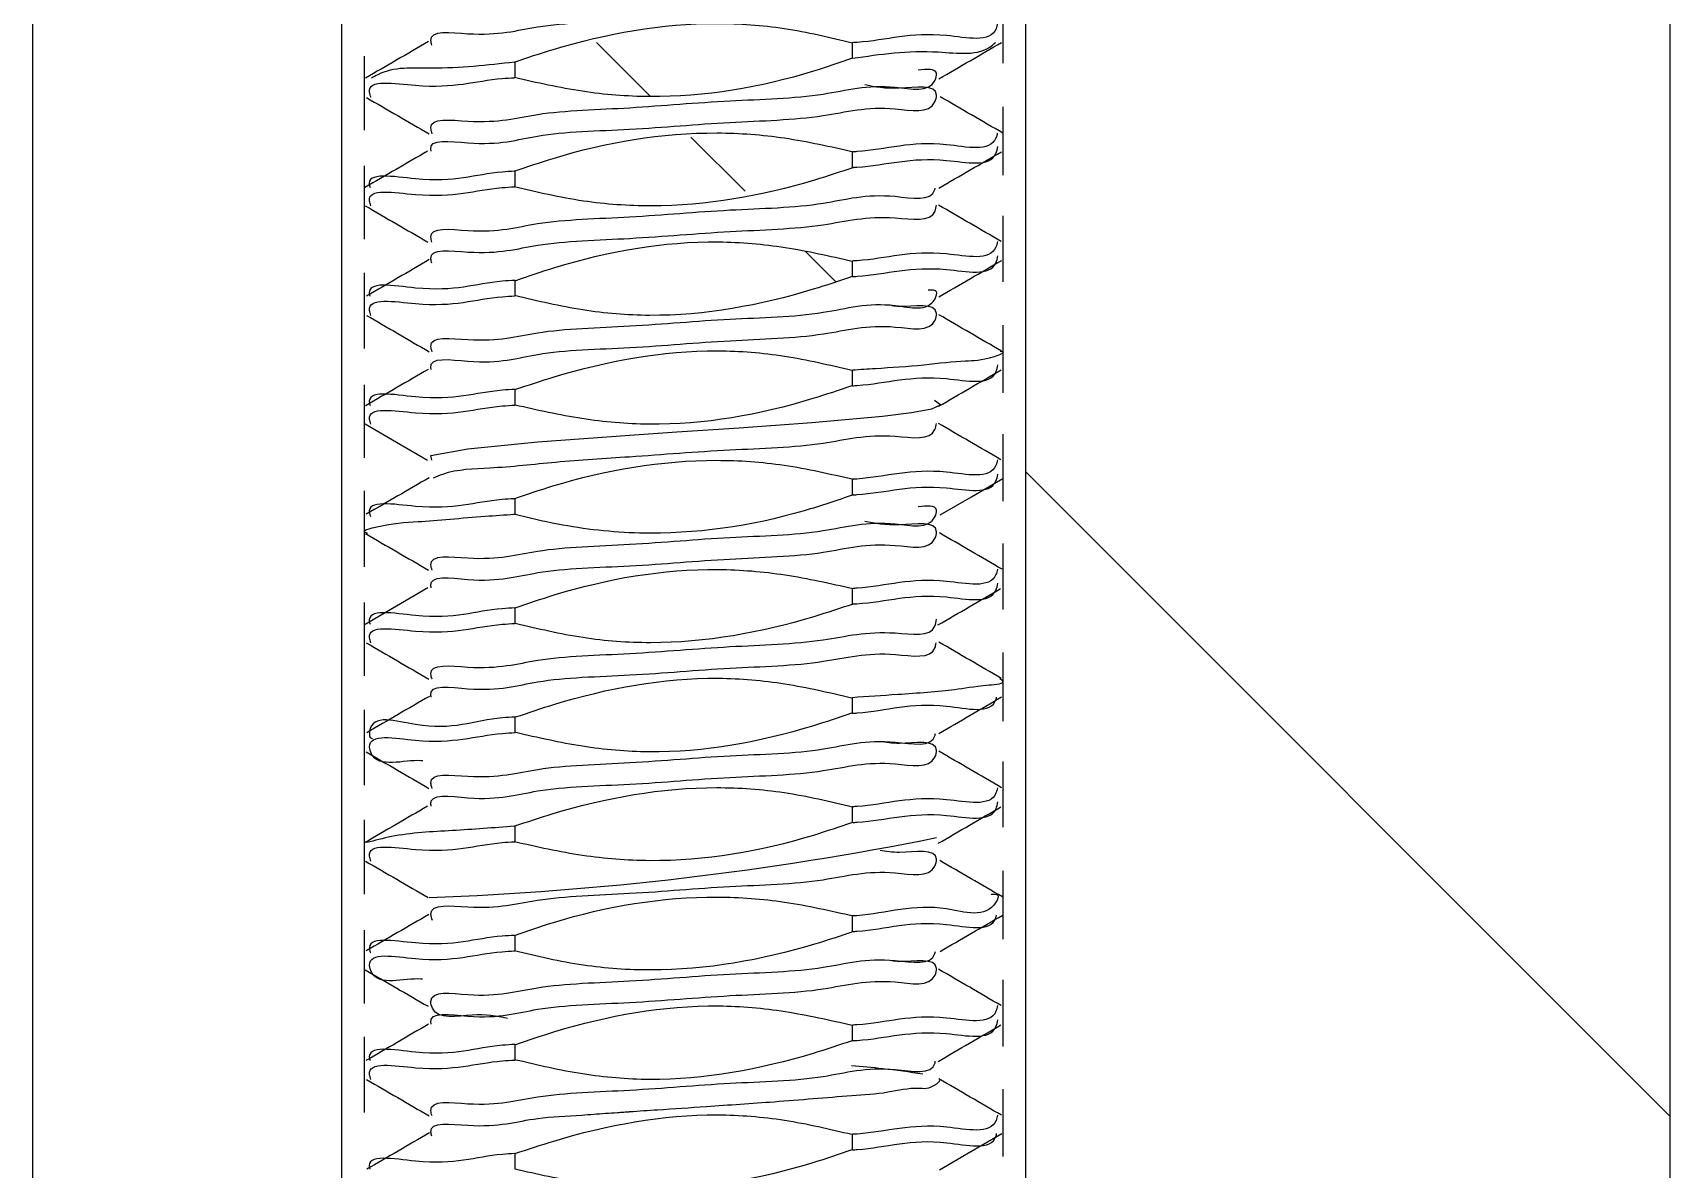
# Model space of a CAD drawing. Header units: millimetres. Extents: x 2 to 1187, y 2 to 839.
# Drawn here: x 608.929 to 612.681, y 455.181 to 457.784 of the extents above; entities that cross this region are included whole.
import ezdxf

# ---------------------------------------------------------------- set-up
doc = ezdxf.new("R2010")
doc.units = ezdxf.units.MM

# ---------------------------------------------------------------- blocks, each defined once
blk = doc.blocks.new('SW_HATCH_3')
at = {"color": 0, "linetype": 'Continuous', "lineweight": 18}
for p, q in [((2.7552, -80.8161), (2.6318, -80.6927)), ((2.9719, -81.0328), (2.8481, -80.909)), ((3.18, -81.2409), (3.1105, -81.1714)), ((5.0917, -83.1525), (3.6152, -81.676))]:
    blk.add_line(p, q, dxfattribs=at)

msp = doc.modelspace()

# ---------------------------------------------------------------- linework, layer by layer
at = {"color": 7, "linetype": 'Continuous', "lineweight": 25}
for p, q in [((608.929, 449.9434), (608.929, 460.4434)), ((609.6366, 460.4309), (609.6366, 449.9434)), ((611.2042, 449.9434), (611.2042, 460.4309)), ((612.6807, 449.9434), (612.6807, 460.4434)), ((611.1521, 457.7142), (611.1521, 457.8645)), ((610.8075, 457.7255), (610.8075, 457.7611)), ((609.6886, 457.7303), (609.6886, 457.5608)), ((610.0333, 457.7167), (610.0333, 457.681)), ((611.1521, 457.4574), (611.1521, 457.6145)), ((610.8075, 457.4754), (610.8075, 457.5111)), ((609.6886, 457.4793), (609.6886, 457.3108)), ((610.0333, 457.4667), (610.0333, 457.4311)), ((611.1521, 457.2131), (611.1521, 457.3645)), ((610.8075, 457.2254), (610.8075, 457.2611)), ((609.6886, 457.2341), (609.6886, 457.0608)), ((610.0333, 457.2167), (610.0333, 457.1811)), ((611.1521, 456.959), (611.1521, 457.1145)), ((610.8075, 456.9755), (610.8075, 457.011)), ((609.6886, 456.9778), (609.6886, 456.8107)), ((610.0333, 456.967), (610.0333, 456.931)), ((611.1521, 456.7114), (611.1521, 456.8645)), ((610.8075, 456.7254), (610.8075, 456.7612)), ((609.6886, 456.7345), (609.6886, 456.5608)), ((610.0333, 456.7167), (610.0333, 456.6811)), ((611.1521, 456.4632), (611.1521, 456.6145)), ((610.8075, 456.4754), (610.8075, 456.5111)), ((609.6886, 456.4792), (609.6886, 456.3107)), ((610.0333, 456.4667), (610.0333, 456.4311)), ((611.1521, 456.2076), (611.1521, 456.3645)), ((610.8075, 456.2254), (610.8075, 456.261)), ((609.6886, 456.2329), (609.6886, 456.0607)), ((610.0333, 456.2167), (610.0333, 456.181)), ((611.1521, 455.9646), (611.1521, 456.1145)), ((610.8075, 455.9751), (610.8075, 456.0111)), ((609.6886, 455.9812), (609.6886, 455.8107)), ((610.0333, 455.9667), (610.0333, 455.931)), ((611.1521, 455.7077), (611.1521, 455.8645)), ((610.8075, 455.7254), (610.8075, 455.7611)), ((609.6886, 455.7284), (609.6886, 455.5608)), ((610.0333, 455.7167), (610.0333, 455.6811)), ((611.1521, 455.4622), (611.1521, 455.6145)), ((610.8075, 455.4754), (610.8075, 455.5111)), ((609.6886, 455.4846), (609.6886, 455.3108)), ((610.0333, 455.4667), (610.0333, 455.4311)), ((611.1521, 455.21), (611.1521, 455.3645)), ((610.8075, 455.2255), (610.8075, 455.2611)), ((610.0333, 455.2168), (610.0333, 455.181))]:
    msp.add_line(p, q, dxfattribs=at)
at = {"color": 7, "linetype": 'Continuous', "lineweight": 25, "flags": 128}
for points in [[(609.8435, 456.8049), (609.8412, 456.8156), (609.9261, 456.8312), (610.0862, 456.8468), (610.2972, 456.8623), (610.405, 456.8697), (610.5477, 456.8794), (610.7138, 456.8914), (610.876, 456.9059), (610.9421, 456.914), (610.9889, 456.9227), (611.009, 456.932), (610.9953, 456.9419), (610.9953, 456.9419)], [(609.6903, 456.888), (609.762, 456.8463), (609.8337, 456.8047)], [(611.0077, 456.6796), (611.0796, 456.7213), (611.1515, 456.7631)], [(609.8339, 456.5124), (609.7622, 456.4707), (609.6905, 456.429)], [(611.0063, 455.1796), (611.0779, 455.2213), (611.1496, 455.2629)]]:
    msp.add_lwpolyline(points, dxfattribs=at)
at = {"color": 7, "linetype": 'Continuous', "lineweight": 25}
msp.add_arc((609.5744, 463.0235), 7.2249, 272.08606, 281.37659, dxfattribs=at)
for points, knots in [([(609.8436, 457.7554), (609.8425, 457.7591), (609.8329, 457.7922), (609.9768, 457.7706), (610.0907, 457.8061), (610.3073, 457.8108), (610.5181, 457.8308), (610.7305, 457.8346), (610.8665, 457.8728), (610.9905, 457.8454), (611.0073, 457.9182), (610.9062, 457.9), (610.858, 457.9096), (610.8347, 457.9143)], [0, 0, 0, 0, 0.008048, 0.07161, 0.190275, 0.346437, 0.516426, 0.674566, 0.796871, 0.865118, 0.876942, 0.94062, 1, 1, 1, 1]), ([(610.032, 457.7167), (610.0617, 457.7266), (610.2114, 457.7766), (610.4213, 457.8143), (610.6531, 457.7976), (610.7553, 457.7734), (610.8072, 457.7611)], [0, 0, 0, 0, 0.119354, 0.600803, 0.79712, 1, 1, 1, 1]), ([(611.1394, 457.8059), (611.1384, 457.8014), (611.1291, 457.7584), (610.9708, 457.7962), (610.8829, 457.7657), (610.8109, 457.7613), (610.8074, 457.7611)], [0, 0, 0, 0, 0.038735, 0.371356, 0.96966, 1, 1, 1, 1]), ([(609.8354, 457.7635), (609.8114, 457.7495), (609.7634, 457.7217), (609.7154, 457.6939), (609.6913, 457.68)], [0, 0, 0, 0, 0.499805, 1, 1, 1, 1]), ([(610.8072, 457.7255), (610.8702, 457.7347), (610.9733, 457.7499), (611.0991, 457.7288), (611.1323, 457.7595), (611.1346, 457.7617)], [0, 0, 0, 0, 0.593099, 0.97176, 1, 1, 1, 1]), ([(611.0049, 457.6782), (611.0288, 457.6921), (611.0767, 457.72), (611.1247, 457.7478), (611.1487, 457.7617)], [0, 0, 0, 0, 0.499766, 1, 1, 1, 1]), ([(610.0328, 457.7167), (609.9706, 457.7095), (609.8676, 457.6977), (609.7504, 457.7068), (609.7098, 457.6827), (609.7051, 457.68)], [0, 0, 0, 0, 0.574984, 0.950941, 1, 1, 1, 1]), ([(610.8069, 457.7254), (610.7772, 457.7152), (610.6278, 457.6638), (610.4172, 457.6279), (610.186, 457.6463), (610.0841, 457.6694), (610.0324, 457.6811)], [0, 0, 0, 0, 0.119496, 0.602343, 0.79792, 1, 1, 1, 1]), ([(609.7041, 457.6356), (609.7026, 457.6399), (609.6889, 457.68), (609.8727, 457.6466), (609.9465, 457.6762), (610.0234, 457.6805), (610.033, 457.681)], [0, 0, 0, 0, 0.036669, 0.343317, 0.918178, 1, 1, 1, 1]), ([(609.8441, 457.5527), (609.8427, 457.5574), (609.8325, 457.5916), (609.9761, 457.5707), (610.0905, 457.6056), (610.2265, 457.6079), (610.3734, 457.6171), (610.5193, 457.6304), (610.7299, 457.6339), (610.8678, 457.6735), (610.9889, 457.644), (611.0049, 457.703), (610.9773, 457.7003), (610.9572, 457.6983)], [0, 0, 0, 0, 0.0108884, 0.0807128, 0.211063, 0.3824821, 0.3825063, 0.5692292, 0.742877, 0.8771579, 0.9520723, 0.9650298, 1, 1, 1, 1]), ([(609.6933, 457.6357), (609.7172, 457.6218), (609.7652, 457.5941), (609.8131, 457.5662), (609.8371, 457.5523)], [0, 0, 0, 0, 0.50031, 1, 1, 1, 1]), ([(609.8419, 457.5127), (609.8416, 457.5138), (609.8343, 457.5434), (609.9791, 457.519), (610.0895, 457.5568), (610.3075, 457.5605), (610.5178, 457.5811), (610.7301, 457.5849), (610.8667, 457.6231), (610.9899, 457.5958), (611.0078, 457.6683), (610.9064, 457.6503), (610.8584, 457.6599), (610.8352, 457.6645)], [0, 0, 0, 0, 0.002605, 0.066481, 0.185781, 0.342786, 0.513752, 0.672798, 0.795854, 0.864599, 0.876512, 0.940356, 1, 1, 1, 1]), ([(611.1519, 457.5539), (611.1279, 457.5678), (611.0799, 457.5956), (611.0319, 457.6234), (611.008, 457.6373)], [0, 0, 0, 0, 0.5001162, 1, 1, 1, 1]), ([(610.0323, 457.4666), (610.0619, 457.4768), (610.2113, 457.5282), (610.422, 457.5635), (610.6543, 457.5465), (610.7571, 457.5231), (610.8097, 457.5112)], [0, 0, 0, 0, 0.119062, 0.600034, 0.795667, 1, 1, 1, 1]), ([(611.1389, 457.554), (611.138, 457.5502), (611.1279, 457.5081), (610.9706, 457.5465), (610.8829, 457.5157), (610.8113, 457.5113), (610.8083, 457.5111)], [0, 0, 0, 0, 0.033555, 0.369625, 0.973302, 1, 1, 1, 1]), ([(610.8083, 457.4755), (610.8113, 457.4757), (610.8829, 457.4801), (610.9715, 457.5098), (611.1291, 457.4731), (611.139, 457.5174), (611.1403, 457.523)], [0, 0, 0, 0, 0.0262404, 0.6215274, 0.952926, 1, 1, 1, 1]), ([(609.8334, 457.5127), (609.8095, 457.4988), (609.7616, 457.471), (609.7138, 457.4433), (609.6898, 457.4294)], [0, 0, 0, 0, 0.499882, 1, 1, 1, 1]), ([(611.0051, 457.4282), (611.029, 457.442), (611.0769, 457.4698), (611.1247, 457.4975), (611.1487, 457.5114)], [0, 0, 0, 0, 0.499688, 1, 1, 1, 1]), ([(610.033, 457.4667), (610.0233, 457.4662), (609.9463, 457.462), (609.8757, 457.4304), (609.6902, 457.467), (609.7013, 457.4309), (609.7018, 457.4295)], [0, 0, 0, 0, 0.084524, 0.673318, 0.987301, 1, 1, 1, 1]), ([(610.8097, 457.4755), (610.78, 457.4655), (610.6305, 457.415), (610.4202, 457.3787), (610.1876, 457.3946), (610.0845, 457.4187), (610.0319, 457.431)], [0, 0, 0, 0, 0.118986, 0.599141, 0.795377, 1, 1, 1, 1]), ([(609.7035, 457.3878), (609.7023, 457.3913), (609.6892, 457.4303), (609.8734, 457.3962), (609.9463, 457.4263), (610.0232, 457.4305), (610.0328, 457.4311)], [0, 0, 0, 0, 0.030585, 0.338933, 0.917285, 1, 1, 1, 1]), ([(609.8436, 457.3046), (609.8425, 457.3084), (609.8328, 457.3416), (609.9766, 457.32), (610.0905, 457.3555), (610.3073, 457.3601), (610.5173, 457.3805), (610.7321, 457.3839), (610.862, 457.4234), (610.99, 457.3954), (610.9966, 457.4271), (610.9969, 457.4282)], [0, 0, 0, 0, 0.009443, 0.082625, 0.219306, 0.399185, 0.595072, 0.777289, 0.918286, 0.997047, 1, 1, 1, 1]), ([(609.6904, 457.3878), (609.7144, 457.3739), (609.7623, 457.3462), (609.8102, 457.3184), (609.8342, 457.3045)], [0, 0, 0, 0, 0.500234, 1, 1, 1, 1]), ([(609.8433, 457.2563), (609.8424, 457.2597), (609.8335, 457.2925), (609.9769, 457.2703), (610.091, 457.3062), (610.3077, 457.3108), (610.518, 457.3309), (610.7316, 457.3355), (610.8641, 457.3718), (610.9927, 457.3477), (610.9985, 457.3844), (610.9992, 457.3893)], [0, 0, 0, 0, 0.008452, 0.081206, 0.216899, 0.39538, 0.589652, 0.770328, 0.910064, 0.988067, 1, 1, 1, 1]), ([(611.1477, 457.3059), (611.1238, 457.3198), (611.076, 457.3475), (611.0282, 457.3753), (611.0043, 457.3892)], [0, 0, 0, 0, 0.500273, 1, 1, 1, 1]), ([(610.0355, 457.2168), (610.0652, 457.2269), (610.2146, 457.2778), (610.4248, 457.3155), (610.6547, 457.2955), (610.7554, 457.2726), (610.8062, 457.261)], [0, 0, 0, 0, 0.120035, 0.604928, 0.800567, 1, 1, 1, 1]), ([(611.1394, 457.3059), (611.1384, 457.3014), (611.1288, 457.2584), (610.971, 457.296), (610.8828, 457.2656), (610.8106, 457.2613), (610.807, 457.261)], [0, 0, 0, 0, 0.039059, 0.37131, 0.968612, 1, 1, 1, 1]), ([(609.8374, 457.2642), (609.8135, 457.2503), (609.7656, 457.2224), (609.7178, 457.1946), (609.6938, 457.1807)], [0, 0, 0, 0, 0.4997271, 1, 1, 1, 1]), ([(610.8071, 457.2254), (610.8107, 457.2256), (610.8828, 457.23), (610.9715, 457.2598), (611.1294, 457.2231), (611.139, 457.2674), (611.1402, 457.273)], [0, 0, 0, 0, 0.030631, 0.623402, 0.953193, 1, 1, 1, 1]), ([(611.0053, 457.1791), (611.0292, 457.193), (611.0771, 457.2209), (611.1251, 457.2487), (611.149, 457.2626)], [0, 0, 0, 0, 0.4998048, 1, 1, 1, 1]), ([(610.8065, 457.2253), (610.7768, 457.2154), (610.6272, 457.1655), (610.4176, 457.1263), (610.1873, 457.1455), (610.0864, 457.1692), (610.0354, 457.1811)], [0, 0, 0, 0, 0.119947, 0.603871, 0.799753, 1, 1, 1, 1]), ([(610.0341, 457.2168), (610.0242, 457.2162), (609.9469, 457.212), (609.8761, 457.1799), (609.6911, 457.2174), (609.7012, 457.1817), (609.7015, 457.1808)], [0, 0, 0, 0, 0.086456, 0.676276, 0.991289, 1, 1, 1, 1]), ([(609.8439, 457.0531), (609.8426, 457.0575), (609.833, 457.0915), (609.9762, 457.0702), (610.0913, 457.1054), (610.3073, 457.1101), (610.5188, 457.1308), (610.7289, 457.1331), (610.8702, 457.1752), (610.9856, 457.1416), (611.0044, 457.1951), (610.989, 457.1944), (610.9805, 457.194)], [0, 0, 0, 0, 0.010432, 0.081748, 0.214745, 0.389671, 0.580114, 0.757204, 0.894201, 0.970674, 0.983919, 1, 1, 1, 1]), ([(609.7038, 457.1365), (609.7025, 457.1405), (609.6896, 457.1804), (609.8728, 457.1463), (609.947, 457.1763), (610.0242, 457.1806), (610.0341, 457.1811)], [0, 0, 0, 0, 0.0341723, 0.3410637, 0.9157931, 1, 1, 1, 1]), ([(609.8419, 457.0128), (609.8416, 457.0139), (609.8346, 457.0435), (609.9792, 457.0188), (610.09, 457.0568), (610.3081, 457.0605), (610.5184, 457.0812), (610.7308, 457.0849), (610.8667, 457.1233), (610.9905, 457.0958), (611.0073, 457.1689), (610.9356, 457.1534), (610.9028, 457.1578), (610.8974, 457.1585)], [0, 0, 0, 0, 0.002573, 0.069735, 0.19502, 0.359831, 0.539193, 0.705958, 0.834904, 0.906806, 0.919238, 0.986462, 1, 1, 1, 1]), ([(609.6939, 457.1366), (609.7178, 457.1227), (609.7657, 457.0949), (609.8135, 457.067), (609.8374, 457.0531)], [0, 0, 0, 0, 0.50031, 1, 1, 1, 1]), ([(611.1484, 457.0547), (611.1245, 457.0686), (611.0766, 457.0964), (611.0288, 457.1243), (611.0049, 457.1382)], [0, 0, 0, 0, 0.500192, 1, 1, 1, 1]), ([(610.0338, 456.9668), (610.0636, 456.9767), (610.2132, 457.0266), (610.4229, 457.0656), (610.6534, 457.0469), (610.7545, 457.0231), (610.8057, 457.011)], [0, 0, 0, 0, 0.1198521, 0.6033309, 0.7993485, 1, 1, 1, 1]), ([(611.1454, 457.0547), (611.1479, 457.0541), (611.1594, 457.0517), (611.1048, 457.0314), (611.0634, 457.034), (610.9629, 457.0206), (610.8793, 457.0158), (610.8245, 457.0122), (610.8068, 457.011)], [0, 0, 0, 0, 0.018428, 0.082522, 0.268705, 0.538235, 0.851666, 1, 1, 1, 1]), ([(609.8352, 457.0129), (609.8113, 456.9991), (609.7635, 456.9713), (609.7156, 456.9435), (609.6917, 456.9296)], [0, 0, 0, 0, 0.499806, 1, 1, 1, 1]), ([(610.8068, 456.9754), (610.8105, 456.9757), (610.8829, 456.98), (610.9713, 457.01), (611.1301, 456.9731), (611.139, 457.0175), (611.1401, 457.0231)], [0, 0, 0, 0, 0.032742, 0.624574, 0.953472, 1, 1, 1, 1]), ([(611.0042, 456.9283), (611.0281, 456.9421), (611.0758, 456.9699), (611.1235, 456.9977), (611.1474, 457.0116)], [0, 0, 0, 0, 0.499767, 1, 1, 1, 1]), ([(610.0335, 456.967), (610.0239, 456.9665), (609.9468, 456.9624), (609.8758, 456.9307), (609.6907, 456.9679), (609.7014, 456.9317), (609.7018, 456.9303)], [0, 0, 0, 0, 0.08432, 0.673359, 0.987782, 1, 1, 1, 1]), ([(610.8055, 456.9753), (610.7758, 456.9652), (610.6264, 456.9142), (610.416, 456.8769), (610.1859, 456.8967), (610.085, 456.9196), (610.0342, 456.9311)], [0, 0, 0, 0, 0.119977, 0.604581, 0.800822, 1, 1, 1, 1]), ([(609.7034, 456.8878), (609.7023, 456.8913), (609.6897, 456.9305), (609.8734, 456.896), (609.9469, 456.9262), (610.024, 456.9305), (610.0337, 456.931)], [0, 0, 0, 0, 0.0301894, 0.3387934, 0.9168621, 1, 1, 1, 1]), ([(609.8472, 456.7644), (609.8544, 456.7675), (609.8946, 456.7851), (609.9914, 456.7859), (610.1324, 456.8028), (610.317, 456.8136), (610.5184, 456.8304), (610.7309, 456.8355), (610.864, 456.8717), (610.9925, 456.8476), (610.9985, 456.8844), (610.9993, 456.8893)], [0, 0, 0, 0, 0.019996, 0.112219, 0.241695, 0.387027, 0.583821, 0.766958, 0.908667, 0.987823, 1, 1, 1, 1]), ([(611.1473, 456.806), (611.1234, 456.8199), (611.0755, 456.8476), (611.0277, 456.8754), (611.0038, 456.8893)], [0, 0, 0, 0, 0.50035, 1, 1, 1, 1]), ([(610.0311, 456.7166), (610.0608, 456.7267), (610.2103, 456.7774), (610.4207, 456.8134), (610.6534, 456.7974), (610.7565, 456.7734), (610.8092, 456.7612)], [0, 0, 0, 0, 0.118944, 0.599002, 0.795129, 1, 1, 1, 1]), ([(610.808, 456.7254), (610.8111, 456.7256), (610.8828, 456.73), (610.9714, 456.7597), (611.1293, 456.723), (611.139, 456.7673), (611.1402, 456.7729)], [0, 0, 0, 0, 0.02708, 0.621955, 0.95301, 1, 1, 1, 1]), ([(611.1395, 456.8061), (611.1384, 456.8016), (611.1285, 456.7585), (610.9709, 456.7961), (610.8829, 456.7658), (610.8112, 456.7614), (610.8081, 456.7612)], [0, 0, 0, 0, 0.039578, 0.373329, 0.973048, 1, 1, 1, 1]), ([(609.8371, 456.7647), (609.8132, 456.7508), (609.7652, 456.723), (609.7172, 456.6952), (609.6932, 456.6813)], [0, 0, 0, 0, 0.4996126, 1, 1, 1, 1]), ([(610.0325, 456.7167), (610.023, 456.7161), (609.9461, 456.7119), (609.8745, 456.6812), (609.6895, 456.7163), (609.7018, 456.6788), (609.7026, 456.6763)], [0, 0, 0, 0, 0.083085, 0.666952, 0.9781, 1, 1, 1, 1]), ([(609.8439, 456.5532), (609.8426, 456.5575), (609.8325, 456.5912), (609.9762, 456.5702), (610.0907, 456.6053), (610.307, 456.6102), (610.5181, 456.6306), (610.7296, 456.634), (610.8678, 456.6735), (610.9885, 456.644), (611.0051, 456.703), (610.9775, 456.7003), (610.9573, 456.6984)], [0, 0, 0, 0, 0.010105, 0.079881, 0.210241, 0.381824, 0.568686, 0.742511, 0.876986, 0.952068, 0.965062, 1, 1, 1, 1]), ([(610.8089, 456.7255), (610.7715, 456.7128), (610.6142, 456.6593), (610.3828, 456.6258), (610.1591, 456.6503), (610.0645, 456.673), (610.0311, 456.681)], [0, 0, 0, 0, 0.149934, 0.630881, 0.869601, 1, 1, 1, 1]), ([(609.6966, 456.6368), (609.6931, 456.6384), (609.6821, 456.6437), (609.7531, 456.6615), (609.8165, 456.6632), (609.9378, 456.6752), (610.0104, 456.6797), (610.0325, 456.6811)], [0, 0, 0, 0, 0.025856, 0.081274, 0.378833, 0.811268, 1, 1, 1, 1]), ([(609.842, 456.5124), (609.8417, 456.5136), (609.8344, 456.5435), (609.979, 456.5191), (610.0898, 456.5568), (610.3076, 456.5605), (610.518, 456.5811), (610.7302, 456.5849), (610.8667, 456.6231), (610.99, 456.5958), (611.0077, 456.6684), (610.9065, 456.6503), (610.8584, 456.6599), (610.8352, 456.6645)], [0, 0, 0, 0, 0.002827, 0.066779, 0.18609, 0.343066, 0.51399, 0.672953, 0.795942, 0.864642, 0.876545, 0.940377, 1, 1, 1, 1]), ([(609.6915, 456.6367), (609.7156, 456.6228), (609.7636, 456.595), (609.8117, 456.5671), (609.8357, 456.5532)], [0, 0, 0, 0, 0.500231, 1, 1, 1, 1]), ([(611.1501, 456.555), (611.1261, 456.5689), (611.0781, 456.5967), (611.0302, 456.6246), (611.0062, 456.6385)], [0, 0, 0, 0, 0.500194, 1, 1, 1, 1]), ([(610.0344, 456.4667), (610.064, 456.4769), (610.2134, 456.5283), (610.424, 456.5645), (610.6548, 456.5457), (610.7564, 456.5227), (610.808, 456.5111)], [0, 0, 0, 0, 0.119613, 0.602967, 0.798562, 1, 1, 1, 1]), ([(611.1392, 456.5551), (611.1382, 456.5508), (611.1282, 456.5083), (610.9709, 456.5462), (610.8828, 456.5157), (610.811, 456.5113), (610.8077, 456.5111)], [0, 0, 0, 0, 0.036679, 0.370824, 0.971214, 1, 1, 1, 1]), ([(610.8078, 456.4755), (610.811, 456.4757), (610.8828, 456.48), (610.9715, 456.5098), (611.1291, 456.4731), (611.139, 456.5174), (611.1403, 456.523)], [0, 0, 0, 0, 0.02793, 0.622201, 0.953002, 1, 1, 1, 1]), ([(611.0029, 456.4275), (611.0268, 456.4414), (611.0747, 456.4692), (611.1225, 456.497), (611.1465, 456.5109)], [0, 0, 0, 0, 0.499652, 1, 1, 1, 1]), ([(610.8084, 456.4754), (610.7787, 456.4655), (610.629, 456.4156), (610.4192, 456.3775), (610.1877, 456.3946), (610.0857, 456.4188), (610.034, 456.4311)], [0, 0, 0, 0, 0.119487, 0.601407, 0.797702, 1, 1, 1, 1]), ([(610.0337, 456.4667), (610.0239, 456.4662), (609.9467, 456.462), (609.8754, 456.4304), (609.6906, 456.4671), (609.7014, 456.4306), (609.7019, 456.4291)], [0, 0, 0, 0, 0.085629, 0.672847, 0.986264, 1, 1, 1, 1]), ([(609.8438, 456.3038), (609.8426, 456.3079), (609.8329, 456.3415), (609.9764, 456.3201), (610.0909, 456.3554), (610.3073, 456.3602), (610.5178, 456.3801), (610.7311, 456.385), (610.8645, 456.4208), (610.9929, 456.3974), (610.9988, 456.4349), (610.9997, 456.4405)], [0, 0, 0, 0, 0.010024, 0.082461, 0.217647, 0.395509, 0.589163, 0.769288, 0.908667, 0.986508, 1, 1, 1, 1]), ([(609.7037, 456.387), (609.7024, 456.3908), (609.6894, 456.4303), (609.873, 456.3963), (609.9467, 456.4263), (610.0238, 456.4305), (610.0336, 456.4311)], [0, 0, 0, 0, 0.032846, 0.3402, 0.916177, 1, 1, 1, 1]), ([(609.6928, 456.387), (609.7167, 456.3731), (609.7645, 456.3454), (609.8122, 456.3176), (609.8361, 456.3038)], [0, 0, 0, 0, 0.500194, 1, 1, 1, 1]), ([(609.8421, 456.262), (609.8418, 456.2634), (609.8347, 456.2934), (609.9789, 456.269), (610.0903, 456.3068), (610.3082, 456.3106), (610.5181, 456.331), (610.7322, 456.3353), (610.8637, 456.3724), (610.9924, 456.3474), (610.998, 456.3829), (610.9986, 456.3868)], [0, 0, 0, 0, 0.003458, 0.076805, 0.213547, 0.3934, 0.589122, 0.771083, 0.911783, 0.990241, 1, 1, 1, 1]), ([(611.1481, 456.305), (611.1243, 456.3189), (611.0766, 456.3466), (611.0289, 456.3744), (611.005, 456.3883)], [0, 0, 0, 0, 0.500196, 1, 1, 1, 1]), ([(610.0353, 456.2168), (610.065, 456.2268), (610.2146, 456.277), (610.4242, 456.3161), (610.654, 456.296), (610.7545, 456.2727), (610.8052, 456.261)], [0, 0, 0, 0, 0.120157, 0.605081, 0.80061, 1, 1, 1, 1]), ([(611.145, 456.305), (611.1475, 456.3029), (611.1598, 456.2928), (611.0889, 456.2874), (611.0338, 456.2761), (610.9174, 456.2686), (610.8407, 456.2633), (610.8067, 456.261)], [0, 0, 0, 0, 0.0237873, 0.1152369, 0.3386442, 0.706637, 1, 1, 1, 1]), ([(609.8376, 456.2641), (609.8137, 456.2502), (609.7659, 456.2224), (609.7181, 456.1946), (609.6941, 456.1807)], [0, 0, 0, 0, 0.499652, 1, 1, 1, 1]), ([(610.8067, 456.2253), (610.8105, 456.2256), (610.8829, 456.2299), (610.9692, 456.2623), (611.1274, 456.2214), (611.1369, 456.2607), (611.1373, 456.2625)], [0, 0, 0, 0, 0.033833, 0.644624, 0.98412, 1, 1, 1, 1]), ([(611.0052, 456.1791), (611.0291, 456.193), (611.0769, 456.2209), (611.1247, 456.2487), (611.1486, 456.2626)], [0, 0, 0, 0, 0.499806, 1, 1, 1, 1]), ([(610.034, 456.2167), (610.0243, 456.2162), (609.9475, 456.2123), (609.8636, 456.172), (609.6984, 456.2285), (609.7001, 456.1681), (609.7067, 456.1677), (609.7077, 456.1676)], [0, 0, 0, 0, 0.081453, 0.645084, 0.946154, 0.991761, 1, 1, 1, 1]), ([(610.8052, 456.2253), (610.7756, 456.2153), (610.626, 456.1648), (610.4162, 456.1261), (610.1866, 456.1464), (610.0861, 456.1695), (610.0355, 456.1812)], [0, 0, 0, 0, 0.120169, 0.605328, 0.800847, 1, 1, 1, 1]), ([(609.8224, 456.1164), (609.8209, 456.1165), (609.7818, 456.1198), (609.7136, 456.0954), (609.6905, 456.1821), (609.87, 456.1453), (609.9472, 456.1763), (610.0243, 456.1806), (610.0341, 456.1811)], [0, 0, 0, 0, 0.009539, 0.252422, 0.286814, 0.513535, 0.93808, 1, 1, 1, 1]), ([(609.8439, 456.0532), (609.8426, 456.0575), (609.833, 456.0915), (609.9762, 456.0702), (610.0914, 456.1054), (610.3078, 456.1101), (610.5179, 456.1305), (610.7327, 456.134), (610.8622, 456.1732), (610.9908, 456.1455), (610.9969, 456.1777), (610.9972, 456.1792)], [0, 0, 0, 0, 0.010663, 0.08389, 0.220432, 0.400018, 0.595491, 0.777247, 0.917794, 0.996189, 1, 1, 1, 1]), ([(609.6931, 456.1367), (609.7171, 456.1227), (609.765, 456.0949), (609.8128, 456.0671), (609.8367, 456.0532)], [0, 0, 0, 0, 0.500231, 1, 1, 1, 1]), ([(609.842, 456.0123), (609.8417, 456.0136), (609.8342, 456.0434), (609.979, 456.0191), (610.0896, 456.0568), (610.3076, 456.0606), (610.518, 456.0809), (610.7304, 456.0846), (610.8666, 456.1228), (610.9902, 456.0954), (611.0075, 456.1682), (610.9231, 456.1518), (610.8838, 456.1585), (610.8703, 456.1608)], [0, 0, 0, 0, 0.002925, 0.068527, 0.191064, 0.352311, 0.527826, 0.691127, 0.817446, 0.887943, 0.90016, 0.965894, 1, 1, 1, 1]), ([(611.1488, 456.0549), (611.1248, 456.0688), (611.0768, 456.0966), (611.0289, 456.1244), (611.0049, 456.1384)], [0, 0, 0, 0, 0.5002698, 1, 1, 1, 1]), ([(610.0317, 455.9667), (610.0615, 455.9766), (610.2111, 456.0266), (610.4211, 456.0641), (610.6531, 456.0477), (610.7554, 456.0234), (610.8075, 456.0111)], [0, 0, 0, 0, 0.1192691, 0.6004313, 0.7967621, 1, 1, 1, 1]), ([(610.8074, 455.9751), (610.8108, 455.9753), (610.8829, 455.9797), (610.9713, 456.0095), (611.1298, 455.9726), (611.139, 456.0171), (611.1401, 456.0226)], [0, 0, 0, 0, 0.029914, 0.623242, 0.953201, 1, 1, 1, 1]), ([(611.1391, 456.0549), (611.1382, 456.0508), (611.1287, 456.0082), (610.9706, 456.0464), (610.8829, 456.0157), (610.8109, 456.0114), (610.8075, 456.0111)], [0, 0, 0, 0, 0.035906, 0.369772, 0.970125, 1, 1, 1, 1]), ([(609.8336, 456.0125), (609.8096, 455.9985), (609.7617, 455.9707), (609.7137, 455.9429), (609.6897, 455.929)], [0, 0, 0, 0, 0.499884, 1, 1, 1, 1]), ([(611.0037, 455.9275), (611.0276, 455.9414), (611.0755, 455.9692), (611.1234, 455.997), (611.1473, 456.0109)], [0, 0, 0, 0, 0.499769, 1, 1, 1, 1]), ([(610.0328, 455.9667), (609.9853, 455.963), (609.8914, 455.9559), (609.7768, 455.9511), (609.7127, 455.934), (609.6939, 455.929)], [0, 0, 0, 0, 0.418106, 0.828918, 1, 1, 1, 1]), ([(610.8071, 455.9754), (610.7775, 455.9652), (610.6281, 455.9137), (610.4175, 455.8781), (610.1861, 455.8962), (610.084, 455.9193), (610.0321, 455.931)], [0, 0, 0, 0, 0.119399, 0.601906, 0.797468, 1, 1, 1, 1]), ([(609.7038, 455.8867), (609.7024, 455.8906), (609.689, 455.9302), (609.8731, 455.8964), (609.9464, 455.9262), (610.0233, 455.9305), (610.0329, 455.931)], [0, 0, 0, 0, 0.033669, 0.341282, 0.91807, 1, 1, 1, 1]), ([(609.8447, 455.7505), (609.843, 455.756), (609.8319, 455.7915), (609.9752, 455.7716), (610.0912, 455.8057), (610.3069, 455.8109), (610.518, 455.831), (610.73, 455.8349), (610.8667, 455.8731), (610.9898, 455.8458), (611.0079, 455.9184), (610.9232, 455.9021), (610.8839, 455.9088), (610.8704, 455.9111)], [0, 0, 0, 0, 0.012106, 0.077107, 0.198467, 0.358172, 0.532091, 0.693872, 0.819053, 0.888986, 0.901103, 0.966049, 1, 1, 1, 1]), ([(609.6911, 455.8868), (609.715, 455.8729), (609.7629, 455.8452), (609.8107, 455.8174), (609.8346, 455.8036)], [0, 0, 0, 0, 0.500232, 1, 1, 1, 1]), ([(611.1507, 455.8048), (611.1267, 455.8186), (611.0788, 455.8464), (611.0309, 455.8741), (611.007, 455.888)], [0, 0, 0, 0, 0.500155, 1, 1, 1, 1]), ([(610.0326, 455.7167), (610.0622, 455.7269), (610.2116, 455.7783), (610.4223, 455.8136), (610.6544, 455.7964), (610.7571, 455.7731), (610.8095, 455.7612)], [0, 0, 0, 0, 0.1191339, 0.6003821, 0.7959745, 1, 1, 1, 1]), ([(611.125, 455.8109), (611.1316, 455.8112), (611.1453, 455.812), (611.1176, 455.7506), (610.9808, 455.8021), (610.8828, 455.7657), (610.8113, 455.7613), (610.8082, 455.7611)], [0, 0, 0, 0, 0.042864, 0.087926, 0.405019, 0.974682, 1, 1, 1, 1]), ([(609.8366, 455.7645), (609.8126, 455.7506), (609.7648, 455.7228), (609.7169, 455.6951), (609.693, 455.6812)], [0, 0, 0, 0, 0.499727, 1, 1, 1, 1]), ([(610.8083, 455.7255), (610.8113, 455.7257), (610.8829, 455.7301), (610.9694, 455.7621), (611.1266, 455.7216), (611.1369, 455.7611), (611.1374, 455.7631)], [0, 0, 0, 0, 0.027086, 0.640553, 0.982072, 1, 1, 1, 1]), ([(611.0077, 455.6798), (611.0317, 455.6937), (611.0796, 455.7215), (611.1276, 455.7492), (611.1516, 455.7631)], [0, 0, 0, 0, 0.499884, 1, 1, 1, 1]), ([(610.8097, 455.7255), (610.78, 455.7155), (610.6304, 455.6651), (610.4201, 455.6286), (610.1876, 455.6445), (610.0847, 455.6687), (610.0322, 455.681)], [0, 0, 0, 0, 0.119026, 0.599309, 0.795582, 1, 1, 1, 1]), ([(610.0331, 455.7167), (610.0234, 455.7162), (609.9464, 455.712), (609.8745, 455.6812), (609.6897, 455.7165), (609.7018, 455.6789), (609.7026, 455.6764)], [0, 0, 0, 0, 0.08393, 0.66707, 0.978124, 1, 1, 1, 1]), ([(609.8222, 455.6164), (609.8209, 455.6165), (609.7818, 455.6198), (609.7144, 455.5955), (609.6898, 455.6818), (609.8701, 455.6455), (609.9464, 455.6763), (610.0233, 455.6805), (610.0329, 455.6811)], [0, 0, 0, 0, 0.008132, 0.252267, 0.286929, 0.513721, 0.939012, 1, 1, 1, 1]), ([(609.8418, 455.5132), (609.8416, 455.5142), (609.8348, 455.5437), (609.9793, 455.5188), (610.09, 455.5569), (610.3079, 455.5605), (610.5183, 455.5811), (610.7305, 455.5849), (610.8668, 455.6232), (610.9901, 455.5957), (611.0077, 455.6687), (610.9355, 455.6533), (610.9027, 455.6577), (610.897, 455.6585)], [0, 0, 0, 0, 0.002291, 0.06945, 0.194698, 0.359426, 0.538739, 0.70548, 0.834448, 0.906429, 0.918893, 0.985972, 1, 1, 1, 1]), ([(610.0164, 455.5266), (609.9915, 455.5313), (609.9381, 455.5413), (609.8506, 455.5202), (609.8334, 455.5927), (609.9741, 455.5694), (610.0917, 455.6057), (610.3069, 455.61), (610.5174, 455.6305), (610.7319, 455.6341), (610.8624, 455.6729), (610.9902, 455.6457), (610.9969, 455.6782), (610.9973, 455.6799)], [0, 0, 0, 0, 0.059638, 0.127905, 0.139729, 0.203191, 0.321717, 0.477703, 0.64756, 0.805574, 0.927831, 0.99613, 1, 1, 1, 1]), ([(609.6908, 455.6377), (609.7148, 455.6238), (609.7628, 455.596), (609.8107, 455.5681), (609.8347, 455.5542)], [0, 0, 0, 0, 0.500152, 1, 1, 1, 1]), ([(611.1475, 455.5559), (611.1235, 455.5698), (611.0756, 455.5976), (611.0277, 455.6255), (611.0038, 455.6394)], [0, 0, 0, 0, 0.500313, 1, 1, 1, 1]), ([(610.0356, 455.4668), (610.0652, 455.4769), (610.2147, 455.5277), (610.4248, 455.5656), (610.6546, 455.5455), (610.7552, 455.5226), (610.806, 455.511)], [0, 0, 0, 0, 0.120099, 0.605102, 0.800726, 1, 1, 1, 1]), ([(611.1394, 455.556), (611.1384, 455.5514), (611.1289, 455.5084), (610.971, 455.5461), (610.8828, 455.5156), (610.8106, 455.5113), (610.8069, 455.511)], [0, 0, 0, 0, 0.039111, 0.371153, 0.968233, 1, 1, 1, 1]), ([(609.8359, 455.5133), (609.8119, 455.4994), (609.7641, 455.4715), (609.7163, 455.4437), (609.6923, 455.4298)], [0, 0, 0, 0, 0.499806, 1, 1, 1, 1]), ([(610.807, 455.4754), (610.8106, 455.4756), (610.8828, 455.48), (610.9715, 455.5098), (611.1295, 455.4731), (611.139, 455.5174), (611.1402, 455.523)], [0, 0, 0, 0, 0.031052, 0.623632, 0.953234, 1, 1, 1, 1]), ([(611.0036, 455.4281), (611.0275, 455.4421), (611.0753, 455.4699), (611.1232, 455.4977), (611.1472, 455.5116)], [0, 0, 0, 0, 0.499651, 1, 1, 1, 1]), ([(610.0341, 455.4668), (610.0243, 455.4662), (609.947, 455.462), (609.8757, 455.4301), (609.6911, 455.4673), (609.7013, 455.4311), (609.7017, 455.4298)], [0, 0, 0, 0, 0.0861615, 0.6743629, 0.9884642, 1, 1, 1, 1]), ([(610.8063, 455.4753), (610.7766, 455.4654), (610.6269, 455.4154), (610.4173, 455.3762), (610.1872, 455.3956), (610.0864, 455.4192), (610.0355, 455.4312)], [0, 0, 0, 0, 0.120013, 0.604171, 0.799963, 1, 1, 1, 1]), ([(609.7037, 455.3866), (609.7025, 455.3905), (609.6896, 455.4304), (609.8728, 455.3963), (609.947, 455.4263), (610.0242, 455.4306), (610.0341, 455.4311)], [0, 0, 0, 0, 0.033911, 0.34093, 0.915781, 1, 1, 1, 1]), ([(609.8438, 455.3034), (609.8426, 455.3076), (609.8331, 455.3415), (609.9762, 455.3202), (610.0913, 455.3554), (610.3076, 455.3601), (610.5177, 455.3805), (610.7325, 455.3839), (610.8621, 455.4233), (610.9902, 455.3954), (610.9967, 455.4271), (610.9969, 455.4282)], [0, 0, 0, 0, 0.010512, 0.083779, 0.220428, 0.400155, 0.595797, 0.777747, 0.91848, 0.997034, 1, 1, 1, 1]), ([(609.6937, 455.3866), (609.7176, 455.3728), (609.7653, 455.345), (609.813, 455.3172), (609.8369, 455.3034)], [0, 0, 0, 0, 0.500275, 1, 1, 1, 1]), ([(609.8433, 455.2564), (609.8424, 455.2597), (609.8333, 455.2924), (609.9776, 455.27), (610.0606, 455.2992), (610.172, 455.3037), (610.2323, 455.3085), (610.2643, 455.3107), (610.2806, 455.3118), (610.2888, 455.3124), (610.2929, 455.3127), (610.295, 455.3128), (610.296, 455.3129), (610.2965, 455.3129), (610.2967, 455.3129), (610.318, 455.3148), (610.3766, 455.3181), (610.4869, 455.3261), (610.635, 455.3355), (610.7746, 455.3482), (610.8826, 455.3546), (610.9513, 455.3715), (610.9859, 455.3623), (611.011, 455.3864), (611.0063, 455.3876), (611.0059, 455.3877)], [0, 0, 0, 0, 0.008283, 0.080795, 0.216104, 0.301344, 0.347008, 0.370408, 0.382222, 0.388153, 0.391131, 0.392627, 0.393368, 0.393733, 0.393921, 0.393959, 0.447615, 0.542017, 0.673012, 0.822774, 0.893143, 0.951158, 0.988369, 0.999085, 1, 1, 1, 1]), ([(610.9681, 455.3988), (610.9377, 455.4033), (610.8834, 455.4112), (610.8287, 455.4157), (610.8047, 455.4176)], [0, 0, 0, 0, 0.559839, 1, 1, 1, 1]), ([(611.1484, 455.3047), (611.1245, 455.3186), (611.0767, 455.3464), (611.029, 455.3742), (611.0051, 455.388)], [0, 0, 0, 0, 0.500194, 1, 1, 1, 1]), ([(610.0335, 455.2168), (610.0633, 455.2267), (610.2129, 455.2765), (610.4226, 455.3155), (610.6533, 455.297), (610.7546, 455.2731), (610.8059, 455.261)], [0, 0, 0, 0, 0.119775, 0.602943, 0.799038, 1, 1, 1, 1]), ([(611.1391, 455.3047), (611.1382, 455.3006), (611.1291, 455.2581), (610.9706, 455.2964), (610.8829, 455.2656), (610.8106, 455.2612), (610.8069, 455.261)], [0, 0, 0, 0, 0.03537, 0.36831, 0.967382, 1, 1, 1, 1]), ([(609.8376, 455.2643), (609.8138, 455.2504), (609.766, 455.2226), (609.7182, 455.1949), (609.6943, 455.181)], [0, 0, 0, 0, 0.49965, 1, 1, 1, 1]), ([(610.8068, 455.2254), (610.8106, 455.2257), (610.883, 455.23), (610.9693, 455.2623), (611.1276, 455.2216), (611.137, 455.261), (611.1374, 455.2629)], [0, 0, 0, 0, 0.03359, 0.644003, 0.983159, 1, 1, 1, 1]), ([(610.0334, 455.2168), (610.0238, 455.2163), (609.9467, 455.2121), (609.8764, 455.18), (609.6909, 455.2177), (609.7011, 455.1822), (609.7014, 455.1813)], [0, 0, 0, 0, 0.084433, 0.67616, 0.991972, 1, 1, 1, 1]), ([(610.8056, 455.2254), (610.776, 455.2152), (610.6266, 455.1641), (610.4162, 455.1271), (610.186, 455.1467), (610.085, 455.1696), (610.0339, 455.1811)], [0, 0, 0, 0, 0.119892, 0.604295, 0.799981, 1, 1, 1, 1])]:
    msp.add_open_spline(points, degree=3, knots=knots, dxfattribs=at)

# ---------------------------------------------------------------- block references
at = {"color": 7, "linetype": 'Continuous', "lineweight": 18}
msp.add_blockref('SW_HATCH_3', (607.589, 538.4541), dxfattribs=at)

doc.saveas('drawing.dxf')
